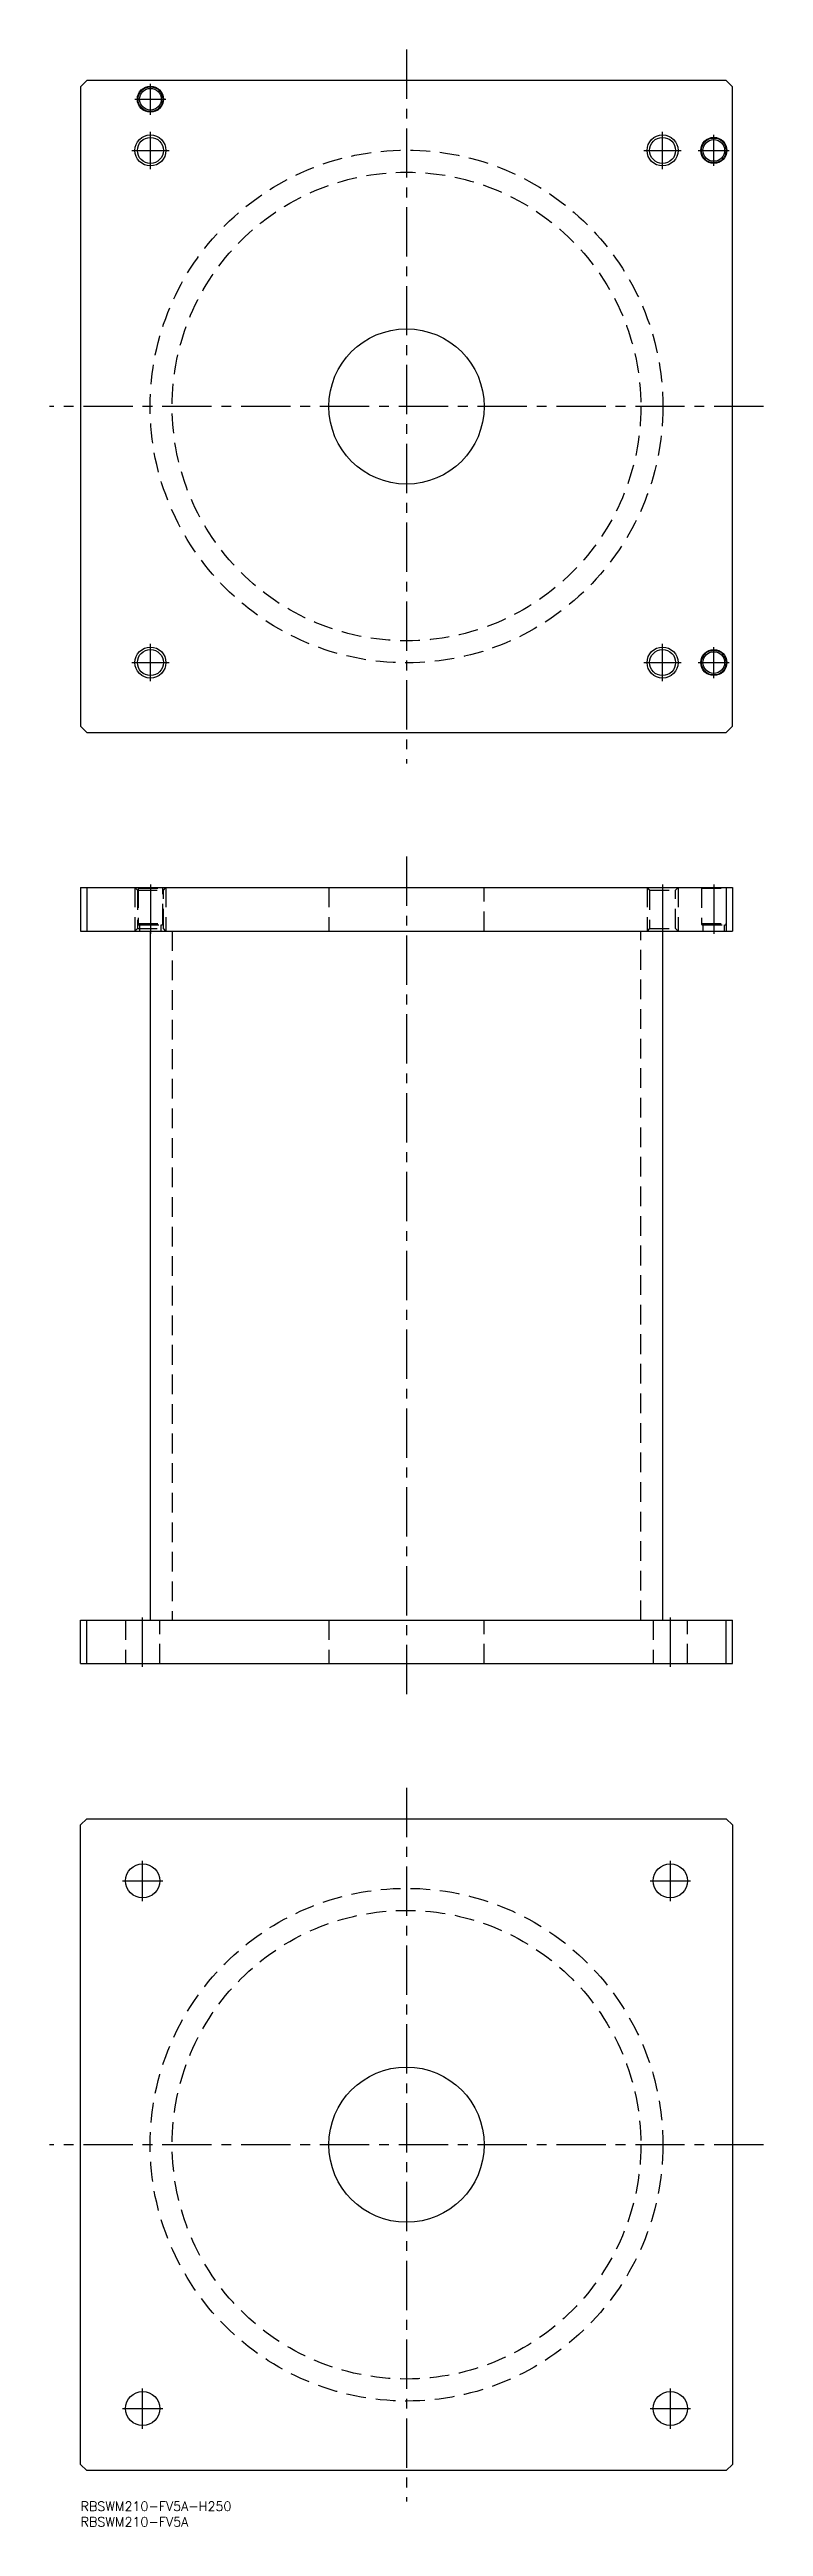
# Model space of a CAD drawing. Extents: x -10 to 220, y -8 to 790.
import ezdxf

# ---------------------------------------------------------------- set-up
doc = ezdxf.new("R2010")
doc.units = 0
doc.header["$LTSCALE"] = 0.5
doc.linetypes.add('CENTER', pattern=[50.8, 31.75, -6.35, 6.35, -6.35])
doc.linetypes.add('DASHED', pattern=[19.05, 12.7, -6.35])
doc.layers.get('0').update_dxf_attribs({"linetype": 'CONTINUOUS'})
for name, color, linetype in [('MSM_CENTER', 1, 'CENTER'), ('MSM_CONTINUOUS', 7, 'CONTINUOUS'), ('MSM_DASHED', 4, 'DASHED'), ('MSM_NARROW', 5, 'CONTINUOUS'), ('MSM_PART_NUMBER', 7, 'CONTINUOUS')]:
    doc.layers.add(name, color=color, linetype=linetype)
doc.styles.get("Standard").update_dxf_attribs({"font": 'txt.shx', "height": 3, "bigfont": 'bigfont.shx'})

msp = doc.modelspace()

# ---------------------------------------------------------------- linework, layer by layer
for p, q in [((2, 780), (0, 778)), ((208, 780), (2, 780)), ((210, 778), (208, 780))]:
    msp.add_line(p, q)
for centre, radius in [((22.5, 774), 4.2), ((22.5, 774), 4), ((22.5, 774), 3.5), ((22.5, 757.5), 4.188), ((187.5, 757.5), 4.188), ((204, 757.5), 4.2), ((204, 757.5), 4), ((204, 757.5), 3.5)]:
    msp.add_circle(centre, radius)
at = {"layer": 'MSM_CENTER'}
for p, q in [((105, 790), (105, 560)), ((22.5, 769), (22.5, 779)), ((17.5, 774), (27.5, 774)), ((22.5, 751.5), (22.5, 763.5)), ((187.5, 751.5), (187.5, 763.5)), ((204, 752.5), (204, 762.5)), ((16.5, 757.5), (28.5, 757.5)), ((181.5, 757.5), (193.5, 757.5)), ((199, 757.5), (209, 757.5)), ((220, 675), (-10, 675)), ((22.5, 586.5), (22.5, 598.5)), ((187.5, 586.5), (187.5, 598.5)), ((16.5, 592.5), (28.5, 592.5)), ((181.5, 592.5), (193.5, 592.5)), ((199, 592.5), (209, 592.5)), ((204, 587.5), (204, 597.5)), ((105, 530), (105, 260)), ((22.5, 521), (22.5, 505)), ((187.5, 521), (187.5, 505)), ((204, 521), (204, 505)), ((20, 269), (20, 285)), ((190, 269), (190, 285)), ((105, 230), (105, 0)), ((13.5, 200), (26.5, 200)), ((20, 193.5), (20, 206.5)), ((183.5, 200), (196.5, 200)), ((190, 193.5), (190, 206.5)), ((220, 115), (-10, 115)), ((20, 23.5), (20, 36.5)), ((190, 23.5), (190, 36.5)), ((13.5, 30), (26.5, 30)), ((183.5, 30), (196.5, 30))]:
    msp.add_line(p, q, dxfattribs=at)
at = {"layer": 'MSM_CONTINUOUS'}
for p, q in [((0, 778), (0, 572)), ((210, 572), (210, 778)), ((0, 572), (2, 570)), ((2, 570), (208, 570)), ((208, 570), (210, 572)), ((0, 520), (210, 520)), ((0, 520), (0, 506)), ((2, 520), (2, 506)), ((208, 520), (208, 506)), ((210, 520), (210, 506)), ((0, 506), (210, 506)), ((22.4, 506), (22.4, 284)), ((187.6, 284), (187.6, 506)), ((0, 270), (0, 284)), ((0, 284), (210, 284)), ((2, 270), (2, 284)), ((208, 270), (208, 284)), ((210, 270), (210, 284)), ((0, 270), (210, 270)), ((0, 218), (2, 220)), ((0, 12), (0, 218)), ((2, 220), (208, 220)), ((208, 220), (210, 218)), ((210, 218), (210, 12)), ((2, 10), (0, 12)), ((208, 10), (2, 10)), ((210, 12), (208, 10))]:
    msp.add_line(p, q, dxfattribs=at)
for centre, radius in [((105, 675), 25), ((22.5, 592.5), 4.188), ((187.5, 592.5), 4.188), ((204, 592.5), 4.2), ((204, 592.5), 4), ((204, 592.5), 3.5), ((20, 200), 5.5), ((190, 200), 5.5), ((105, 115), 25), ((20, 30), 5.5), ((190, 30), 5.5)]:
    msp.add_circle(centre, radius, dxfattribs=at)
at = {"layer": 'MSM_DASHED'}
for p, q in [((17.5, 520), (18.312, 519.188)), ((17.5, 520), (17.5, 506)), ((18.3, 520), (18.5, 519.8)), ((18.312, 519.188), (26.688, 519.188)), ((18.312, 519.188), (18.312, 506.812)), ((18.5, 519.8), (26.5, 519.8)), ((18.5, 519.8), (18.5, 508.4)), ((26.5, 519.8), (26.7, 520)), ((26.5, 508.4), (26.5, 519.8)), ((26.688, 519.188), (27.5, 520)), ((26.688, 506.812), (26.688, 519.188)), ((27.5, 520), (27.5, 506)), ((80, 520), (80, 506)), ((130, 506), (130, 520)), ((182.5, 520), (183.312, 519.188)), ((182.5, 520), (182.5, 506)), ((183.312, 519.188), (191.688, 519.188)), ((183.312, 519.188), (183.312, 506.812)), ((191.688, 519.188), (192.5, 520)), ((191.688, 506.812), (191.688, 519.188)), ((192.5, 520), (192.5, 506)), ((199.8, 520), (200, 519.8)), ((200, 519.8), (208, 519.8)), ((200, 519.8), (200, 508.4)), ((208, 519.8), (208.2, 520)), ((18.312, 506.812), (17.5, 506)), ((18.312, 506.812), (26.688, 506.812)), ((18.507, 508.4), (26.493, 508.4)), ((18.9, 508), (26.1, 508)), ((19, 508), (19, 506)), ((26, 506), (26, 508)), ((27.5, 506), (26.688, 506.812)), ((29.5, 506), (29.5, 284)), ((180.5, 284), (180.5, 506)), ((183.312, 506.812), (182.5, 506)), ((183.312, 506.812), (191.688, 506.812)), ((192.5, 506), (191.688, 506.812)), ((200.007, 508.4), (207.993, 508.4)), ((200.4, 508), (207.6, 508)), ((200.5, 508), (200.5, 506)), ((207.5, 506), (207.5, 508)), ((14.5, 284), (14.5, 270)), ((25.5, 270), (25.5, 284)), ((80, 284), (80, 270)), ((130, 270), (130, 284)), ((184.5, 284), (184.5, 270)), ((195.5, 270), (195.5, 284))]:
    msp.add_line(p, q, dxfattribs=at)
for centre, radius in [((105, 675), 82.6), ((105, 675), 75.5), ((105, 115), 82.6), ((105, 115), 75.5)]:
    msp.add_circle(centre, radius, dxfattribs=at)
for centre, start, end in [((18.9, 508.4), 180, 270), ((26.1, 508.4), 270, 360), ((200.4, 508.4), 180, 270), ((207.6, 508.4), 270, 360)]:
    msp.add_arc(centre, 0.4, start, end, dxfattribs=at)
at = {"layer": 'MSM_NARROW'}
for centre in [(22.5, 757.5), (187.5, 757.5), (22.5, 592.5), (187.5, 592.5)]:
    msp.add_circle(centre, 5, dxfattribs=at)

# ---------------------------------------------------------------- texts
at = {"layer": 'MSM_PART_NUMBER'}
for s, p in [('RBSWM210-FV5A-H250', (0, -3)), ('RBSWM210-FV5A', (0, -8))]:
    msp.add_text(s, height=3, dxfattribs=at).set_placement(p)

doc.saveas('drawing.dxf')
